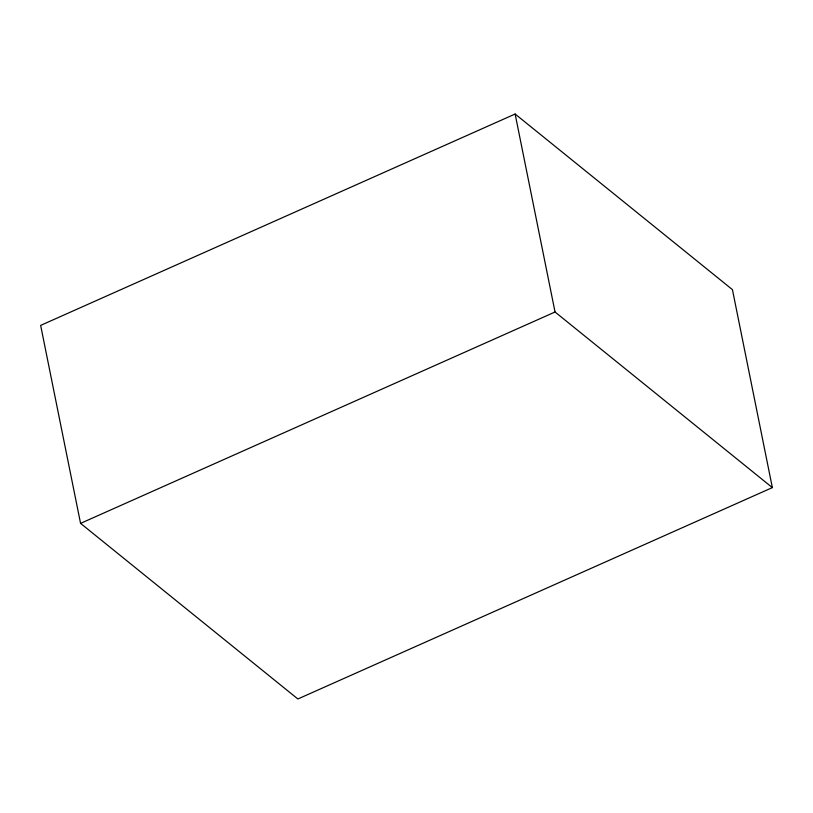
<?xml version="1.0" encoding="UTF-8"?>
<svg xmlns="http://www.w3.org/2000/svg" width="813" height="813" viewBox="0 0 813 813"><rect width="100%" height="100%" fill="white"/><g stroke="black" fill="none" stroke-linecap="round" stroke-linejoin="round"><path stroke-width="1.22" d="M515.127 114.023L40.65 325.393L80.568 523.369L297.873 698.977L772.35 487.607L732.432 289.631L515.127 114.023L555.045 311.999L772.35 487.607M80.568 523.369L555.045 311.999"/></g></svg>
